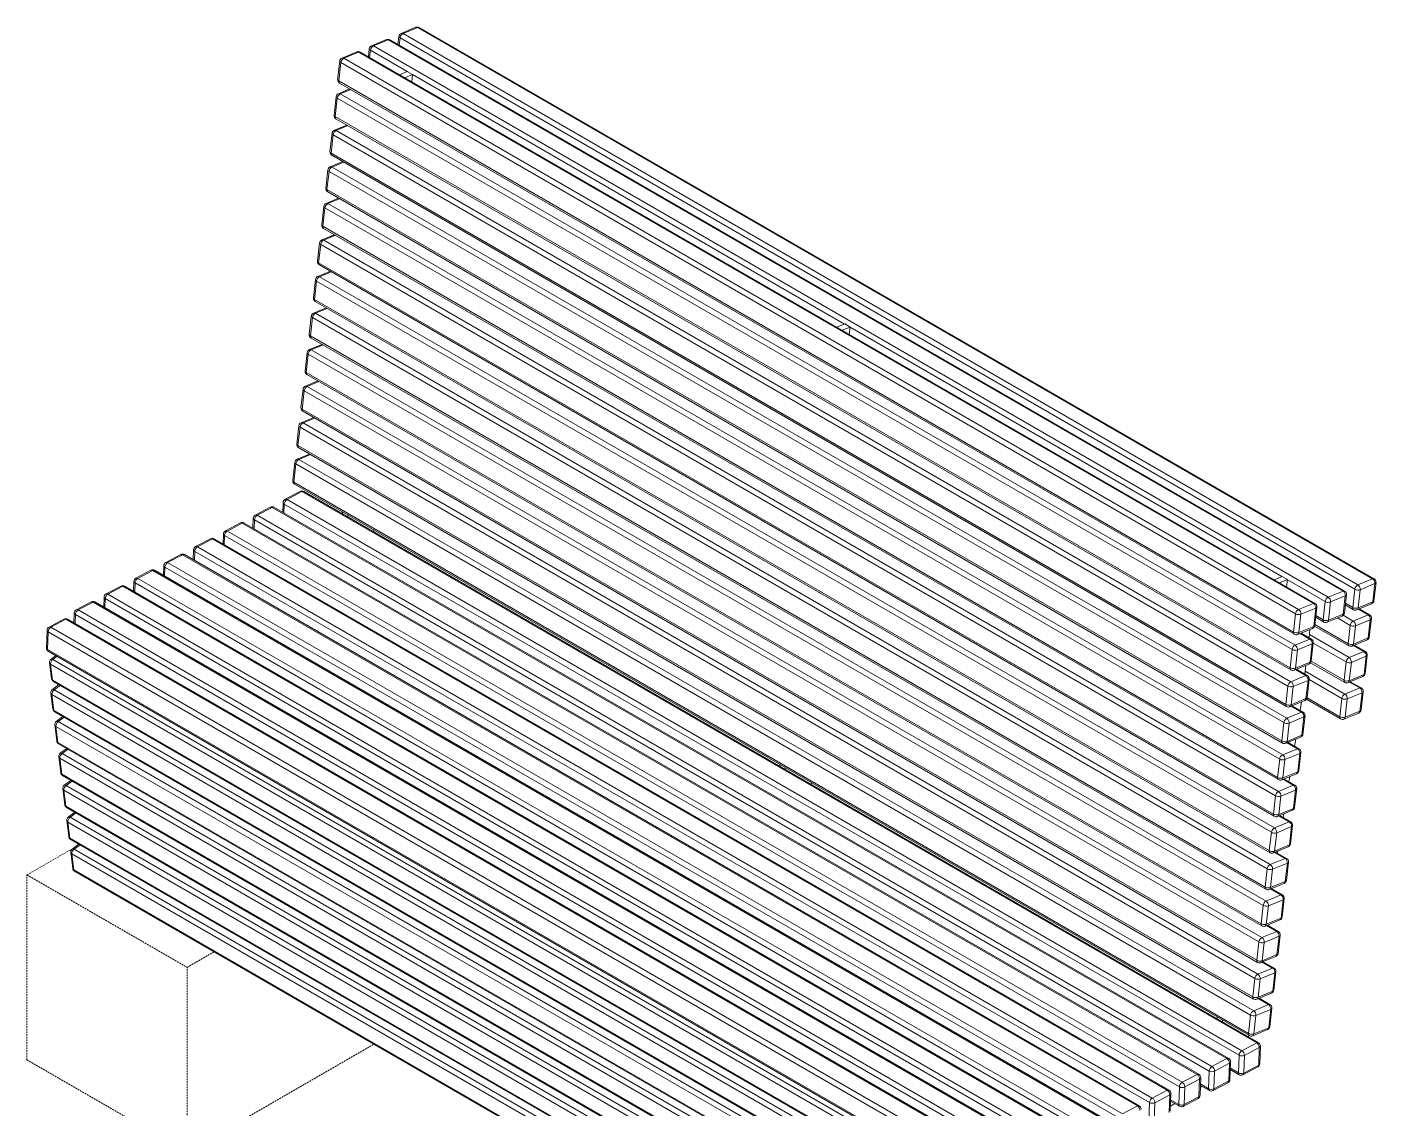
# Model space of a CAD drawing. Header units: millimetres. Extents: x 580 to 5174, y 1342 to 4642.
# Drawn here: x 4004 to 4968, y 2315 to 3087 of the extents above; entities that cross this region are included whole.
import ezdxf

# ---------------------------------------------------------------- set-up
doc = ezdxf.new("R2010")
doc.units = ezdxf.units.MM
doc.linetypes.add('HIDDEN', pattern=[1.905, 1.27, -0.635])
doc.layers.add('ZANO_R', color=7, linetype='Continuous', lineweight=0)
doc.layers.add('ZANO_R_przerywana', color=7, linetype='HIDDEN', lineweight=0)

msp = doc.modelspace()

# ---------------------------------------------------------------- linework, layer by layer
at = {"layer": 'ZANO_R'}
for p, q in [((4282.18, 3087.06), (4271.61, 3082.67)), ((4283.48, 3086.9), (4272.91, 3082.51)), ((4965.6, 2693.12), (4283.48, 3086.9)), ((4966.69, 2693.12), (4284.56, 3086.91)), ((4261.05, 3078.28), (4250.48, 3073.89)), ((4262.35, 3078.12), (4251.78, 3073.73)), ((4944.47, 2684.34), (4262.35, 3078.12)), ((4945.55, 2684.34), (4263.43, 3078.12)), ((4269.97, 3080.48), (4269.32, 3074.72)), ((4270.76, 3079.4), (4270.18, 3074.23)), ((4952.89, 2685.62), (4270.76, 3079.4)), ((4272.91, 3082.51), (4955.04, 2688.73)), ((4239.91, 3069.5), (4229.35, 3065.11)), ((4241.21, 3069.34), (4230.65, 3064.95)), ((4230.65, 3064.95), (4912.77, 2671.17)), ((4923.34, 2675.56), (4241.21, 3069.34)), ((4924.42, 2675.56), (4242.3, 3069.34)), ((4248.84, 3071.7), (4248.18, 3065.94)), ((4249.63, 3070.62), (4249.04, 3065.45)), ((4275.86, 3055.47), (4249.63, 3070.62)), ((4251.78, 3073.73), (4933.9, 2679.95)), ((4227.7, 3062.92), (4226.22, 3049.86)), ((4228.49, 3061.83), (4227.01, 3048.78)), ((4910.62, 2668.05), (4228.49, 3061.83)), ((4270.31, 3053.17), (4275.98, 3055.53)), ((4275.98, 3055.53), (4279.79, 3053.33)), ((4227.01, 3048.78), (4909.14, 2655)), ((4227.55, 3047.23), (4909.68, 2653.45)), ((4274.12, 3050.97), (4279.79, 3053.33)), ((4279.79, 3053.33), (4279.19, 3048.04)), ((4588.34, 2875.08), (4279.78, 3053.21)), ((4225.17, 3037.43), (4223.69, 3024.37)), ((4225.96, 3036.34), (4224.48, 3023.29)), ((4908.09, 2642.56), (4225.96, 3036.34)), ((4234.91, 3042.98), (4226.82, 3039.62)), ((4235.61, 3042.57), (4228.11, 3039.46)), ((4228.11, 3039.46), (4910.24, 2645.68)), ((4232.83, 3017.23), (4223.86, 3013.5)), ((4224.48, 3023.29), (4906.61, 2629.5)), ((4225.02, 3021.74), (4907.15, 2627.96)), ((4233.53, 3016.83), (4225.15, 3013.35)), ((4222.21, 3011.32), (4220.73, 2998.26)), ((4223, 3010.23), (4221.52, 2997.17)), ((4905.13, 2616.45), (4223, 3010.23)), ((4225.15, 3013.35), (4907.28, 2619.56)), ((4229.87, 2991.12), (4220.9, 2987.39)), ((4221.52, 2997.17), (4903.65, 2603.39)), ((4222.06, 2995.62), (4904.19, 2601.84)), ((4230.57, 2990.71), (4222.19, 2987.23)), ((4219.25, 2985.2), (4217.77, 2972.15)), ((4220.04, 2984.12), (4218.56, 2971.06)), ((4902.17, 2590.33), (4220.04, 2984.12)), ((4222.19, 2987.23), (4904.32, 2593.45)), ((4218.56, 2971.06), (4900.69, 2577.28)), ((4219.1, 2969.51), (4901.23, 2575.73)), ((4216.29, 2959.09), (4214.81, 2946.03)), ((4226.91, 2965), (4217.93, 2961.27)), ((4227.61, 2964.6), (4219.23, 2961.12)), ((4219.23, 2961.12), (4901.36, 2567.34)), ((4217.08, 2958), (4215.6, 2944.95)), ((4899.21, 2564.22), (4217.08, 2958)), ((4215.6, 2944.95), (4897.72, 2551.16)), ((4216.14, 2943.4), (4898.26, 2549.61)), ((4213.33, 2932.98), (4211.85, 2919.92)), ((4214.12, 2931.89), (4212.64, 2918.83)), ((4896.24, 2538.11), (4214.12, 2931.89)), ((4223.95, 2938.89), (4214.97, 2935.16)), ((4224.65, 2938.48), (4216.27, 2935)), ((4216.27, 2935), (4898.4, 2541.22)), ((4220.99, 2912.78), (4212.01, 2909.05)), ((4212.64, 2918.83), (4894.76, 2525.05)), ((4213.18, 2917.28), (4895.3, 2523.5)), ((4221.69, 2912.37), (4213.31, 2908.89)), ((4210.37, 2906.86), (4208.89, 2893.81)), ((4211.16, 2905.77), (4209.68, 2892.72)), ((4893.28, 2511.99), (4211.16, 2905.77)), ((4213.31, 2908.89), (4895.44, 2515.11)), ((4209.68, 2892.72), (4891.8, 2498.94)), ((4218.03, 2886.66), (4209.05, 2882.93)), ((4210.22, 2891.17), (4892.34, 2497.39)), ((4218.73, 2886.26), (4210.35, 2882.78)), ((4210.35, 2882.78), (4892.47, 2489)), ((4207.41, 2880.75), (4205.93, 2867.69)), ((4208.2, 2879.66), (4206.72, 2866.6)), ((4890.32, 2485.88), (4208.2, 2879.66)), ((4582.79, 2872.78), (4588.46, 2875.13)), ((4586.6, 2870.58), (4592.27, 2872.93)), ((4588.46, 2875.13), (4592.27, 2872.93)), ((4592.27, 2872.93), (4591.67, 2867.65)), ((4900.82, 2694.69), (4592.26, 2872.82)), ((4206.72, 2866.6), (4888.84, 2472.82)), ((4207.26, 2865.05), (4889.38, 2471.27)), ((4204.45, 2854.64), (4202.97, 2841.58)), ((4205.24, 2853.55), (4203.76, 2840.49)), ((4887.36, 2459.77), (4205.24, 2853.55)), ((4215.07, 2860.55), (4206.09, 2856.82)), ((4215.77, 2860.14), (4207.39, 2856.66)), ((4207.39, 2856.66), (4889.51, 2462.88)), ((4212.1, 2834.43), (4203.13, 2830.71)), ((4203.76, 2840.49), (4885.88, 2446.71)), ((4204.3, 2838.94), (4886.42, 2445.16)), ((4212.81, 2834.03), (4204.43, 2830.55)), ((4201.49, 2828.52), (4200.01, 2815.46)), ((4202.28, 2827.43), (4200.8, 2814.38)), ((4884.4, 2433.65), (4202.28, 2827.43)), ((4204.43, 2830.55), (4886.55, 2436.77)), ((4200.8, 2814.38), (4882.92, 2420.6)), ((4209.14, 2808.32), (4200.17, 2804.59)), ((4201.34, 2812.83), (4883.46, 2419.05)), ((4209.85, 2807.92), (4201.47, 2804.44)), ((4198.53, 2802.41), (4197.05, 2789.35)), ((4199.32, 2801.32), (4197.84, 2788.26)), ((4881.44, 2407.54), (4199.32, 2801.32)), ((4201.47, 2804.44), (4883.59, 2410.65)), ((4197.84, 2788.26), (4879.96, 2394.48)), ((4198.38, 2786.71), (4880.5, 2392.93)), ((4195.57, 2776.29), (4194.09, 2763.24)), ((4206.18, 2782.21), (4197.21, 2778.48)), ((4206.88, 2781.8), (4198.51, 2778.32)), ((4198.51, 2778.32), (4880.63, 2384.54)), ((4196.36, 2775.21), (4194.88, 2762.15)), ((4878.48, 2381.42), (4196.36, 2775.21)), ((4194.88, 2762.15), (4877, 2368.37)), ((4195.42, 2760.6), (4877.54, 2366.82)), ((4187.27, 2747.61), (4187.02, 2740.53)), ((4199.37, 2755.52), (4188.71, 2749.89)), ((4200.71, 2755.39), (4190.05, 2749.75)), ((4190.05, 2749.75), (4872.17, 2355.97)), ((4882.83, 2361.61), (4200.71, 2755.39)), ((4884.1, 2361.69), (4201.98, 2755.48)), ((4178.05, 2744.26), (4167.39, 2738.62)), ((4179.39, 2744.12), (4168.73, 2738.49)), ((4168.73, 2738.49), (4850.85, 2344.7)), ((4861.51, 2350.34), (4179.39, 2744.12)), ((4862.78, 2350.43), (4180.65, 2744.21)), ((4188.06, 2746.5), (4187.83, 2740.06)), ((4870.19, 2352.72), (4188.06, 2746.5)), ((4229.61, 2739.52), (4229.66, 2740.83)), ((4233.42, 2737.32), (4233.47, 2738.63)), ((4156.73, 2732.99), (4146.07, 2727.36)), ((4158.07, 2732.85), (4147.41, 2727.22)), ((4840.19, 2339.07), (4158.07, 2732.85)), ((4841.46, 2339.16), (4159.33, 2732.94)), ((4165.95, 2736.34), (4165.7, 2729.26)), ((4166.74, 2735.23), (4166.51, 2728.8)), ((4848.87, 2341.45), (4166.74, 2735.23)), ((4252.16, 2727.84), (4251.97, 2726.62)), ((4135.41, 2721.72), (4124.74, 2716.09)), ((4136.75, 2721.58), (4126.08, 2715.95)), ((4818.87, 2327.8), (4136.75, 2721.58)), ((4820.14, 2327.89), (4138.01, 2721.67)), ((4144.63, 2725.07), (4144.38, 2718)), ((4145.42, 2723.97), (4145.19, 2717.53)), ((4827.54, 2330.19), (4145.42, 2723.97)), ((4147.41, 2727.22), (4829.53, 2333.44)), ((4114.08, 2710.45), (4103.42, 2704.82)), ((4115.42, 2710.32), (4104.76, 2704.68)), ((4797.55, 2316.53), (4115.42, 2710.32)), ((4798.81, 2316.62), (4116.69, 2710.4)), ((4123.31, 2713.8), (4123.06, 2706.73)), ((4124.1, 2712.7), (4123.87, 2706.26)), ((4806.22, 2318.92), (4124.1, 2712.7)), ((4126.08, 2715.95), (4808.21, 2322.17)), ((4092.76, 2699.19), (4082.1, 2693.55)), ((4094.1, 2699.05), (4083.44, 2693.41)), ((4776.23, 2305.27), (4094.1, 2699.05)), ((4777.49, 2305.36), (4095.37, 2699.14)), ((4101.99, 2702.53), (4101.74, 2695.46)), ((4102.78, 2701.43), (4102.55, 2694.99)), ((4784.9, 2307.65), (4102.78, 2701.43)), ((4104.76, 2704.68), (4786.89, 2310.9)), ((4080.67, 2691.27), (4080.42, 2684.19)), ((4081.46, 2690.16), (4081.23, 2683.72)), ((4763.58, 2296.38), (4081.46, 2690.16)), ((4083.44, 2693.41), (4765.57, 2299.63)), ((4895.27, 2692.39), (4900.94, 2694.74)), ((4899.08, 2690.19), (4904.75, 2692.54)), ((4900.94, 2694.74), (4904.75, 2692.54)), ((4904.75, 2692.54), (4904.15, 2687.26)), ((4931.75, 2676.83), (4904.74, 2692.43)), ((4955.04, 2688.73), (4965.6, 2693.12)), ((4967.24, 2689.69), (4956.68, 2685.3)), ((4965.76, 2676.63), (4967.24, 2689.69)), ((4966.54, 2677.43), (4968.02, 2690.49)), ((4059.35, 2680), (4059.09, 2672.93)), ((4071.44, 2687.92), (4060.78, 2682.28)), ((4072.78, 2687.78), (4062.12, 2682.15)), ((4062.12, 2682.15), (4744.24, 2288.36)), ((4754.91, 2294), (4072.78, 2687.78)), ((4756.17, 2294.09), (4074.05, 2687.87)), ((4933.9, 2679.95), (4944.47, 2684.34)), ((4946.11, 2680.91), (4935.54, 2676.52)), ((4944.63, 2667.85), (4946.11, 2680.91)), ((4945.4, 2668.65), (4946.88, 2681.7)), ((4951.4, 2672.56), (4952.89, 2685.62)), ((4956.68, 2685.3), (4955.2, 2672.24)), ((4050.12, 2676.65), (4039.46, 2671.02)), ((4051.46, 2676.51), (4040.8, 2670.88)), ((4040.8, 2670.88), (4722.92, 2277.1)), ((4733.58, 2282.73), (4051.46, 2676.51)), ((4734.85, 2282.82), (4052.73, 2676.6)), ((4060.14, 2678.9), (4059.91, 2672.46)), ((4742.26, 2285.11), (4060.14, 2678.9)), ((4912.77, 2671.17), (4923.34, 2675.56)), ((4924.98, 2672.13), (4914.41, 2667.74)), ((4923.5, 2659.07), (4924.98, 2672.13)), ((4924.27, 2659.87), (4925.75, 2672.92)), ((4930.27, 2663.78), (4931.75, 2676.83)), ((4935.54, 2676.52), (4934.06, 2663.46)), ((4946.06, 2674.41), (4951.94, 2671.01)), ((4946.19, 2675.57), (4951.4, 2672.56)), ((4954.33, 2670.85), (4964.89, 2675.24)), ((4955.2, 2672.24), (4965.76, 2676.63)), ((4962.32, 2667.32), (4955.41, 2671.3)), ((4963.4, 2667.32), (4956.04, 2671.57)), ((4030.71, 2664.28), (4020.04, 2658.65)), ((4032.04, 2664.14), (4021.38, 2658.51)), ((4714.17, 2270.36), (4032.04, 2664.14)), ((4715.43, 2270.45), (4033.31, 2664.23)), ((4038.03, 2668.73), (4037.77, 2661.66)), ((4038.82, 2667.63), (4038.58, 2661.19)), ((4720.94, 2273.85), (4038.82, 2667.63)), ((4909.14, 2655), (4910.62, 2668.05)), ((4914.41, 2667.74), (4912.93, 2654.68)), ((4924.34, 2660.48), (4948.12, 2646.75)), ((4924.92, 2665.63), (4930.81, 2662.23)), ((4925.05, 2666.79), (4930.27, 2663.78)), ((4933.19, 2662.07), (4943.76, 2666.46)), ((4934.06, 2663.46), (4944.63, 2667.85)), ((4949.6, 2659.81), (4940.45, 2665.09)), ((4944.62, 2667.04), (4951.75, 2662.93)), ((4951.75, 2662.93), (4962.32, 2667.32)), ((4963.96, 2663.89), (4953.39, 2659.5)), ((4962.48, 2650.83), (4963.96, 2663.89)), ((4963.25, 2651.63), (4964.73, 2664.68)), ((4018.61, 2656.36), (4018.16, 2643.79)), ((4019.4, 2655.26), (4018.95, 2642.69)), ((4701.52, 2261.48), (4019.4, 2655.26)), ((4021.38, 2658.51), (4703.51, 2264.73)), ((4912.06, 2653.29), (4922.62, 2657.68)), ((4912.93, 2654.68), (4923.5, 2659.07)), ((4920.81, 2650.07), (4913.9, 2654.06)), ((4921.89, 2650.07), (4914.53, 2654.32)), ((4920.85, 2656.95), (4920.19, 2651.05)), ((4920.43, 2653.19), (4948.79, 2636.81)), ((4924.16, 2659.35), (4948.66, 2645.2)), ((4948.12, 2646.75), (4949.6, 2659.81)), ((4953.39, 2659.5), (4951.91, 2646.44)), ((4951.91, 2646.44), (4962.48, 2650.83)), ((4018.95, 2642.69), (4701.07, 2248.91)), ((4019.51, 2641.36), (4701.63, 2247.58)), ((4906.61, 2629.5), (4908.09, 2642.56)), ((4910.24, 2645.68), (4920.81, 2650.07)), ((4911.88, 2642.25), (4910.4, 2629.19)), ((4922.45, 2646.64), (4911.88, 2642.25)), ((4920.97, 2633.58), (4922.45, 2646.64)), ((4921.74, 2634.38), (4923.22, 2647.43)), ((4946.64, 2633.7), (4923.2, 2647.23)), ((4948.79, 2636.81), (4959.36, 2641.2)), ((4951.04, 2645.05), (4961.61, 2649.44)), ((4959.36, 2641.2), (4952, 2645.45)), ((4960.44, 2641.21), (4952.63, 2645.71)), ((4020.37, 2633.18), (4021.79, 2621.78)), ((4703.28, 2238.34), (4021.15, 2632.13)), ((4021.15, 2632.13), (4022.57, 2620.73)), ((4024.93, 2638.23), (4021.45, 2635.68)), ((4025.78, 2637.74), (4022.79, 2635.54)), ((4022.79, 2635.54), (4704.91, 2241.76)), ((4909.53, 2627.8), (4920.09, 2632.19)), ((4910.4, 2629.19), (4920.97, 2633.58)), ((4917.95, 2631.3), (4917.23, 2624.94)), ((4921.3, 2633.18), (4945.7, 2619.09)), ((4921.71, 2634.18), (4945.16, 2620.64)), ((4945.16, 2620.64), (4946.64, 2633.7)), ((4950.43, 2633.38), (4948.95, 2620.32)), ((4961, 2637.77), (4950.43, 2633.38)), ((4959.52, 2624.72), (4961, 2637.77)), ((4960.29, 2625.51), (4961.77, 2638.57)), ((4907.28, 2619.56), (4917.84, 2623.95)), ((4917.84, 2623.95), (4910.49, 2628.2)), ((4918.93, 2623.96), (4911.12, 2628.46)), ((4917.47, 2627.07), (4945.83, 2610.7)), ((4948.08, 2618.94), (4958.65, 2623.33)), ((4948.95, 2620.32), (4959.52, 2624.72)), ((4027.12, 2617.47), (4022.38, 2614)), ((4022.57, 2620.73), (4704.7, 2226.95)), ((4023.11, 2619.78), (4705.24, 2226)), ((4027.98, 2616.97), (4023.72, 2613.86)), ((4023.72, 2613.86), (4705.85, 2220.08)), ((4903.65, 2603.39), (4905.13, 2616.45)), ((4908.92, 2616.13), (4907.44, 2603.08)), ((4919.49, 2620.52), (4908.92, 2616.13)), ((4918.01, 2607.47), (4919.49, 2620.52)), ((4918.78, 2608.26), (4920.26, 2621.32)), ((4943.68, 2607.58), (4920.23, 2621.12)), ((4945.83, 2610.7), (4956.4, 2615.09)), ((4956.4, 2615.09), (4949.04, 2619.34)), ((4957.48, 2615.09), (4949.67, 2619.6)), ((4957.33, 2599.4), (4958.81, 2612.45)), ((4021.3, 2611.49), (4022.72, 2600.1)), ((4704.21, 2216.66), (4022.09, 2610.44)), ((4022.09, 2610.44), (4023.51, 2599.05)), ((4906.57, 2601.69), (4917.13, 2606.08)), ((4907.44, 2603.08), (4918.01, 2607.47)), ((4915.97, 2597.84), (4908.16, 2602.35)), ((4914.89, 2605.15), (4913.92, 2599.02)), ((4918.34, 2607.06), (4942.74, 2592.98)), ((4918.75, 2608.06), (4942.2, 2594.53)), ((4942.2, 2594.53), (4943.68, 2607.58)), ((4947.47, 2607.27), (4945.99, 2594.21)), ((4958.04, 2611.66), (4947.47, 2607.27)), ((4956.56, 2598.6), (4958.04, 2611.66)), ((4023.51, 2599.05), (4705.63, 2205.27)), ((4024.05, 2598.1), (4706.17, 2204.32)), ((4029.96, 2594.68), (4025.22, 2591.21)), ((4030.82, 2594.19), (4026.56, 2591.07)), ((4904.32, 2593.45), (4914.88, 2597.84)), ((4916.53, 2594.41), (4905.96, 2590.02)), ((4914.88, 2597.84), (4907.53, 2602.09)), ((4915.04, 2581.35), (4916.53, 2594.41)), ((4915.82, 2582.15), (4917.3, 2595.21)), ((4945.12, 2592.82), (4955.69, 2597.21)), ((4945.99, 2594.21), (4956.56, 2598.6)), ((4024.14, 2588.7), (4025.56, 2577.31)), ((4707.05, 2193.87), (4024.92, 2587.65)), ((4024.92, 2587.65), (4026.34, 2576.26)), ((4026.56, 2591.07), (4708.68, 2197.29)), ((4900.69, 2577.28), (4902.17, 2590.33)), ((4905.96, 2590.02), (4904.48, 2576.96)), ((4026.34, 2576.26), (4708.47, 2182.48)), ((4026.88, 2575.31), (4709.01, 2181.53)), ((4903.61, 2575.57), (4914.17, 2579.96)), ((4904.48, 2576.96), (4915.04, 2581.35)), ((4911.92, 2571.73), (4904.57, 2575.97)), ((4913.01, 2571.73), (4905.2, 2576.24)), ((4910.67, 2578.51), (4909.88, 2573.54)), ((4026.98, 2565.92), (4028.4, 2554.53)), ((4709.89, 2171.09), (4027.76, 2564.87)), ((4027.76, 2564.87), (4029.18, 2553.48)), ((4032.8, 2571.9), (4028.06, 2568.43)), ((4033.65, 2571.4), (4029.4, 2568.29)), ((4029.4, 2568.29), (4711.52, 2174.5)), ((4897.72, 2551.16), (4899.21, 2564.22)), ((4901.36, 2567.34), (4911.92, 2571.73)), ((4903, 2563.9), (4901.52, 2550.85)), ((4913.56, 2568.3), (4903, 2563.9)), ((4912.08, 2555.24), (4913.56, 2568.3)), ((4912.86, 2556.04), (4914.34, 2569.09)), ((4542.09, 2559.13), (4542.14, 2560.44)), ((4545.9, 2556.93), (4545.95, 2558.24)), ((4901.52, 2550.85), (4912.08, 2555.24)), ((4029.18, 2553.48), (4711.3, 2159.69)), ((4029.72, 2552.53), (4711.85, 2158.74)), ((4035.64, 2549.11), (4030.9, 2545.64)), ((4036.49, 2548.62), (4032.24, 2545.5)), ((4032.24, 2545.5), (4714.36, 2151.72)), ((4564.64, 2547.45), (4564.45, 2546.22)), ((4898.4, 2541.22), (4908.96, 2545.61)), ((4900.65, 2549.46), (4911.21, 2553.85)), ((4908.96, 2545.61), (4901.61, 2549.86)), ((4910.05, 2545.62), (4902.24, 2550.12)), ((4906.44, 2551.87), (4905.83, 2548.05)), ((4029.81, 2543.13), (4031.23, 2531.74)), ((4712.72, 2148.3), (4030.6, 2542.08)), ((4030.6, 2542.08), (4032.02, 2530.69)), ((4894.76, 2525.05), (4896.24, 2538.11)), ((4900.04, 2537.79), (4898.56, 2524.73)), ((4910.6, 2542.18), (4900.04, 2537.79)), ((4909.12, 2529.13), (4910.6, 2542.18)), ((4909.9, 2529.92), (4911.38, 2542.98)), ((4032.02, 2530.69), (4714.14, 2136.91)), ((4032.56, 2529.74), (4714.68, 2135.96)), ((4038.47, 2526.33), (4033.73, 2522.85)), ((4039.33, 2525.83), (4035.07, 2522.71)), ((4897.69, 2523.35), (4908.25, 2527.74)), ((4898.56, 2524.73), (4909.12, 2529.13)), ((4902.21, 2525.23), (4901.79, 2522.56)), ((4032.65, 2520.35), (4034.07, 2508.95)), ((4715.56, 2125.52), (4033.44, 2519.3)), ((4033.44, 2519.3), (4034.86, 2507.9)), ((4035.07, 2522.71), (4717.2, 2128.93)), ((4895.44, 2515.11), (4906, 2519.5)), ((4907.64, 2516.07), (4897.08, 2511.68)), ((4906, 2519.5), (4898.65, 2523.75)), ((4907.08, 2519.5), (4899.28, 2524.01)), ((4906.16, 2503.01), (4907.64, 2516.07)), ((4906.93, 2503.81), (4908.42, 2516.86)), ((4034.86, 2507.9), (4716.98, 2114.12)), ((4035.4, 2506.95), (4717.52, 2113.17)), ((4891.8, 2498.94), (4893.28, 2511.99)), ((4897.08, 2511.68), (4895.6, 2498.62)), ((4035.49, 2497.56), (4036.91, 2486.17)), ((4718.4, 2102.73), (4036.28, 2496.51)), ((4036.28, 2496.51), (4037.7, 2485.12)), ((4041.31, 2503.54), (4036.57, 2500.07)), ((4042.17, 2503.05), (4037.91, 2499.93)), ((4037.91, 2499.93), (4720.03, 2106.15)), ((4894.72, 2497.23), (4905.29, 2501.62)), ((4895.6, 2498.62), (4906.16, 2503.01)), ((4903.04, 2493.39), (4895.69, 2497.63)), ((4904.12, 2493.39), (4896.32, 2497.89)), ((4897.99, 2498.59), (4897.75, 2497.07)), ((4892.47, 2489), (4903.04, 2493.39)), ((4904.68, 2489.95), (4894.12, 2485.56)), ((4903.2, 2476.9), (4904.68, 2489.95)), ((4903.97, 2477.69), (4905.45, 2490.75)), ((4037.7, 2485.12), (4719.82, 2091.34)), ((4038.24, 2484.17), (4720.36, 2090.39)), ((4888.84, 2472.82), (4890.32, 2485.88)), ((4894.12, 2485.56), (4892.64, 2472.51)), ((4892.64, 2472.51), (4903.2, 2476.9)), ((4889.51, 2462.88), (4900.08, 2467.27)), ((4891.76, 2471.12), (4902.33, 2475.51)), ((4900.08, 2467.27), (4892.73, 2471.52)), ((4901.16, 2467.27), (4893.36, 2471.78)), ((4893.76, 2471.95), (4893.7, 2471.58)), ((4885.88, 2446.71), (4887.36, 2459.77)), ((4891.16, 2459.45), (4889.67, 2446.39)), ((4901.72, 2463.84), (4891.16, 2459.45)), ((4900.24, 2450.78), (4901.72, 2463.84)), ((4901.01, 2451.58), (4902.49, 2464.64)), ((4888.8, 2445), (4899.37, 2449.4)), ((4889.67, 2446.39), (4900.24, 2450.78)), ((4886.55, 2436.77), (4897.12, 2441.16)), ((4897.12, 2441.16), (4889.77, 2445.4)), ((4898.2, 2441.16), (4890.4, 2445.67)), ((4898.05, 2425.47), (4899.53, 2438.52)), ((4882.92, 2420.6), (4884.4, 2433.65)), ((4888.19, 2433.34), (4886.71, 2420.28)), ((4898.76, 2437.73), (4888.19, 2433.34)), ((4897.28, 2424.67), (4898.76, 2437.73)), ((4885.84, 2418.89), (4896.41, 2423.28)), ((4886.71, 2420.28), (4897.28, 2424.67)), ((4894.16, 2415.05), (4886.8, 2419.29)), ((4895.24, 2415.05), (4887.44, 2419.55)), ((4883.59, 2410.65), (4894.16, 2415.05)), ((4895.8, 2411.61), (4885.23, 2407.22)), ((4894.32, 2398.56), (4895.8, 2411.61)), ((4895.09, 2399.35), (4896.57, 2412.41)), ((4879.96, 2394.48), (4881.44, 2407.54)), ((4885.23, 2407.22), (4883.75, 2394.17)), ((4882.88, 2392.78), (4893.45, 2397.17)), ((4883.75, 2394.17), (4894.32, 2398.56)), ((4891.2, 2388.93), (4883.84, 2393.18)), ((4892.28, 2388.93), (4884.48, 2393.44)), ((4877, 2368.37), (4878.48, 2381.42)), ((4880.63, 2384.54), (4891.2, 2388.93)), ((4882.27, 2381.11), (4880.79, 2368.05)), ((4892.84, 2385.5), (4882.27, 2381.11)), ((4891.36, 2372.44), (4892.84, 2385.5)), ((4892.13, 2373.24), (4893.61, 2386.3)), ((4854.57, 2378.74), (4854.62, 2380.05)), ((4858.38, 2376.54), (4858.43, 2377.85)), ((4879.92, 2366.66), (4890.49, 2371.05)), ((4880.79, 2368.05), (4891.36, 2372.44)), ((4872.17, 2355.97), (4882.83, 2361.61)), ((4877.12, 2367.06), (4876.93, 2365.83)), ((4869.74, 2340.15), (4870.19, 2352.72)), ((4874, 2352.63), (4873.55, 2340.06)), ((4884.66, 2358.26), (4874, 2352.63)), ((4884.21, 2345.69), (4884.66, 2358.26)), ((4884.99, 2346.69), (4885.44, 2359.26)), ((4850.85, 2344.7), (4861.51, 2350.34)), ((4863.34, 2346.99), (4852.68, 2341.36)), ((4862.89, 2334.42), (4863.34, 2346.99)), ((4863.67, 2335.43), (4864.12, 2348)), ((4863.93, 2342.5), (4870.29, 2338.82)), ((4863.96, 2343.48), (4869.74, 2340.15)), ((4872.9, 2338.77), (4883.56, 2344.41)), ((4873.55, 2340.06), (4884.21, 2345.69)), ((4829.53, 2333.44), (4840.19, 2339.07)), ((4842.01, 2335.73), (4831.35, 2330.09)), ((4841.56, 2323.15), (4842.01, 2335.73)), ((4842.35, 2324.16), (4842.8, 2336.73)), ((4848.42, 2328.88), (4848.87, 2341.45)), ((4851.58, 2327.51), (4862.24, 2333.14)), ((4852.68, 2341.36), (4852.22, 2328.79)), ((4852.22, 2328.79), (4862.89, 2334.42)), ((4808.21, 2322.17), (4818.87, 2327.8)), ((4820.69, 2324.46), (4810.03, 2318.82)), ((4820.24, 2311.89), (4820.69, 2324.46)), ((4821.03, 2312.89), (4821.48, 2325.46)), ((4827.09, 2317.61), (4827.54, 2330.19)), ((4831.35, 2330.09), (4830.9, 2317.52)), ((4830.9, 2317.52), (4841.56, 2323.15)), ((4843.77, 2330.56), (4842.55, 2329.8)), ((4842.6, 2331.23), (4848.97, 2327.56)), ((4842.64, 2332.22), (4848.42, 2328.88)), ((4786.89, 2310.9), (4797.55, 2316.53)), ((4805.77, 2306.35), (4806.22, 2318.92)), ((4810.03, 2318.82), (4809.58, 2306.25)), ((4824.24, 2318.26), (4821.15, 2316.31)), ((4821.28, 2319.96), (4827.65, 2316.29)), ((4821.32, 2320.95), (4827.09, 2317.61)), ((4830.26, 2316.24), (4840.92, 2321.87))]:
    msp.add_line(p, q, dxfattribs=at)
for centre, radius, start, end in [((4283.22, 3084.57), 2.69, 60.00269, 112.56371), ((4282.67, 3085.68), 1.47, 56.60826, 109.62195), ((4284.02, 3085.83), 1.2, 63.31364, 116.90653), ((4262.08, 3075.79), 2.69, 60.00269, 112.56371), ((4261.54, 3076.9), 1.47, 56.60826, 109.62195), ((4262.89, 3077.05), 1.2, 63.31364, 116.90653), ((4272.65, 3080.18), 2.69, 112.56371, 173.53172), ((4271.2, 3080.55), 1.23, 182.94642, 249.07471), ((4274.77, 3078.93), 4.04, 117.399, 173.35228), ((4272.11, 3081.29), 1.47, 56.60826, 109.62195), ((4230.38, 3062.62), 2.69, 112.56371, 173.53172), ((4232.5, 3061.37), 4.04, 117.399, 173.35228), ((4229.84, 3063.73), 1.47, 56.60826, 109.62195), ((4240.95, 3067.01), 2.69, 60.00269, 112.56371), ((4240.41, 3068.12), 1.47, 56.60826, 109.62195), ((4241.76, 3068.27), 1.2, 63.31364, 116.90653), ((4251.51, 3071.4), 2.69, 112.56371, 173.53172), ((4250.07, 3071.77), 1.23, 182.94642, 249.07471), ((4253.64, 3070.15), 4.04, 117.399, 173.35228), ((4250.97, 3072.51), 1.47, 56.60826, 109.62195), ((4228.93, 3062.98), 1.23, 182.94642, 249.07471), ((4228.9, 3049.56), 2.69, 173.53172, 240.00269), ((4227.45, 3049.93), 1.23, 182.94642, 249.07471), ((4228.49, 3048.42), 1.52, 166.44671, 231.96163), ((4227.85, 3037.13), 2.69, 112.56371, 173.53172), ((4226.4, 3037.49), 1.23, 182.94642, 249.07471), ((4229.97, 3035.88), 4.04, 117.399, 173.35228), ((4227.31, 3038.24), 1.47, 56.60826, 109.62195), ((4226.37, 3024.07), 2.69, 173.53172, 240.00269), ((4224.92, 3024.44), 1.23, 182.94642, 249.07471), ((4225.96, 3022.93), 1.52, 166.44671, 231.96163), ((4224.89, 3011.01), 2.69, 112.56371, 173.53172), ((4223.44, 3011.38), 1.23, 182.94642, 249.07471), ((4227.01, 3009.76), 4.04, 117.399, 173.35228), ((4224.35, 3012.12), 1.47, 56.60826, 109.62195), ((4223.41, 2997.96), 2.69, 173.53172, 240.00269), ((4221.96, 2998.32), 1.23, 182.94642, 249.07471), ((4223, 2996.82), 1.52, 166.44671, 231.96163), ((4221.93, 2984.9), 2.69, 112.56371, 173.53172), ((4220.48, 2985.27), 1.23, 182.94642, 249.07471), ((4224.05, 2983.65), 4.04, 117.399, 173.35228), ((4221.39, 2986.01), 1.47, 56.60826, 109.62195), ((4220.45, 2971.84), 2.69, 173.53172, 240.00269), ((4219, 2972.21), 1.23, 182.94642, 249.07471), ((4220.04, 2970.7), 1.52, 166.44671, 231.96163), ((4218.97, 2958.79), 2.69, 112.56371, 173.53172), ((4217.52, 2959.15), 1.23, 182.94642, 249.07471), ((4221.09, 2957.54), 4.04, 117.399, 173.35228), ((4218.43, 2959.89), 1.47, 56.60826, 109.62195), ((4217.49, 2945.73), 2.69, 173.53172, 240.00269), ((4216.04, 2946.1), 1.23, 182.94642, 249.07471), ((4217.08, 2944.59), 1.52, 166.44671, 231.96163), ((4216.01, 2932.67), 2.69, 112.56371, 173.53172), ((4214.56, 2933.04), 1.23, 182.94642, 249.07471), ((4218.13, 2931.42), 4.04, 117.399, 173.35228), ((4215.47, 2933.78), 1.47, 56.60826, 109.62195), ((4214.53, 2919.62), 2.69, 173.53172, 240.00269), ((4213.08, 2919.98), 1.23, 182.94642, 249.07471), ((4214.11, 2918.48), 1.52, 166.44671, 231.96163), ((4213.05, 2906.56), 2.69, 112.56371, 173.53172), ((4211.6, 2906.93), 1.23, 182.94642, 249.07471), ((4215.17, 2905.31), 4.04, 117.399, 173.35228), ((4212.51, 2907.67), 1.47, 56.60826, 109.62195), ((4211.57, 2893.5), 2.69, 173.53172, 240.00269), ((4210.12, 2893.87), 1.23, 182.94642, 249.07471), ((4211.15, 2892.36), 1.52, 166.44671, 231.96163), ((4210.09, 2880.45), 2.69, 112.56371, 173.53172), ((4212.21, 2879.19), 4.04, 117.399, 173.35228), ((4209.54, 2881.55), 1.47, 56.60826, 109.62195), ((4208.64, 2880.81), 1.23, 182.94642, 249.07471), ((4208.61, 2867.39), 2.69, 173.53172, 240.00269), ((4207.16, 2867.76), 1.23, 182.94642, 249.07471), ((4208.19, 2866.25), 1.52, 166.44671, 231.96163), ((4207.13, 2854.33), 2.69, 112.56371, 173.53172), ((4205.68, 2854.7), 1.23, 182.94642, 249.07471), ((4209.25, 2853.08), 4.04, 117.399, 173.35228), ((4206.58, 2855.44), 1.47, 56.60826, 109.62195), ((4205.65, 2841.27), 2.69, 173.53172, 240.00269), ((4204.2, 2841.64), 1.23, 182.94642, 249.07471), ((4205.23, 2840.14), 1.52, 166.44671, 231.96163), ((4204.17, 2828.22), 2.69, 112.56371, 173.53172), ((4202.72, 2828.58), 1.23, 182.94642, 249.07471), ((4206.29, 2826.97), 4.04, 117.399, 173.35228), ((4203.62, 2829.33), 1.47, 56.60826, 109.62195), ((4202.69, 2815.16), 2.69, 173.53172, 240.00269), ((4201.24, 2815.53), 1.23, 182.94642, 249.07471), ((4202.27, 2814.02), 1.52, 166.44671, 231.96163), ((4201.2, 2802.1), 2.69, 112.56371, 173.53172), ((4200.66, 2803.21), 1.47, 56.60826, 109.62195), ((4199.76, 2802.47), 1.23, 182.94642, 249.07471), ((4203.33, 2800.85), 4.04, 117.399, 173.35228), ((4199.72, 2789.05), 2.69, 173.53172, 240.00269), ((4198.28, 2789.41), 1.23, 182.94642, 249.07471), ((4199.31, 2787.91), 1.52, 166.44671, 231.96163), ((4198.24, 2775.99), 2.69, 112.56371, 173.53172), ((4196.8, 2776.36), 1.23, 182.94642, 249.07471), ((4200.37, 2774.74), 4.04, 117.399, 173.35228), ((4197.7, 2777.1), 1.47, 56.60826, 109.62195), ((4196.76, 2762.93), 2.69, 173.53172, 240.00269), ((4195.32, 2763.3), 1.23, 182.94642, 249.07471), ((4196.35, 2761.79), 1.52, 166.44671, 231.96163), ((4189.97, 2747.51), 2.69, 117.85562, 177.9472), ((4188.56, 2747.69), 1.29, 183.95949, 247.22906), ((4192.16, 2746.23), 4.1, 120.95554, 176.24862), ((4189.25, 2748.6), 1.4, 55.42654, 112.84026), ((4200.63, 2753.14), 2.69, 60.00269, 117.85562), ((4199.91, 2754.23), 1.4, 55.42654, 112.84026), ((4201.42, 2754.28), 1.32, 65.23828, 122.79238), ((4168.65, 2736.24), 2.69, 117.85562, 177.9472), ((4170.84, 2734.97), 4.1, 120.95554, 176.24862), ((4167.93, 2737.33), 1.4, 55.42654, 112.84026), ((4179.31, 2741.87), 2.69, 60.00269, 117.85562), ((4178.59, 2742.97), 1.4, 55.42654, 112.84026), ((4180.1, 2743.01), 1.32, 65.23828, 122.79238), ((4146.61, 2726.06), 1.4, 55.42654, 112.84026), ((4157.99, 2730.61), 2.69, 60.00269, 117.85562), ((4157.27, 2731.7), 1.4, 55.42654, 112.84026), ((4158.78, 2731.74), 1.32, 65.23828, 122.79238), ((4167.24, 2736.43), 1.29, 183.95949, 247.22906), ((4136.66, 2719.34), 2.69, 60.00269, 117.85562), ((4135.95, 2720.43), 1.4, 55.42654, 112.84026), ((4137.46, 2720.48), 1.32, 65.23828, 122.79238), ((4147.33, 2724.97), 2.69, 117.85562, 177.9472), ((4145.92, 2725.16), 1.29, 183.95949, 247.22906), ((4149.52, 2723.7), 4.1, 120.95554, 176.24862), ((4115.34, 2708.07), 2.69, 60.00269, 117.85562), ((4114.63, 2709.16), 1.4, 55.42654, 112.84026), ((4116.14, 2709.21), 1.32, 65.23828, 122.79238), ((4126, 2713.71), 2.69, 117.85562, 177.9472), ((4124.6, 2713.89), 1.29, 183.95949, 247.22906), ((4128.2, 2712.43), 4.1, 120.95554, 176.24862), ((4125.29, 2714.8), 1.4, 55.42654, 112.84026), ((4094.02, 2696.8), 2.69, 60.00269, 117.85562), ((4093.31, 2697.89), 1.4, 55.42654, 112.84026), ((4094.82, 2697.94), 1.32, 65.23828, 122.79238), ((4104.68, 2702.44), 2.69, 117.85562, 177.9472), ((4103.28, 2702.62), 1.29, 183.95949, 247.22906), ((4106.87, 2701.16), 4.1, 120.95554, 176.24862), ((4103.97, 2703.53), 1.4, 55.42654, 112.84026), ((4083.36, 2691.17), 2.69, 117.85562, 177.9472), ((4081.96, 2691.36), 1.29, 183.95949, 247.22906), ((4085.55, 2689.89), 4.1, 120.95554, 176.24862), ((4082.65, 2692.26), 1.4, 55.42654, 112.84026), ((4966.15, 2692.08), 1.18, 62.69708, 117.52309), ((4963.57, 2690.04), 3.69, 354.55348, 56.56279), ((4965.34, 2690.79), 2.69, 353.53172, 60.00269), ((4966.97, 2690.73), 1.07, 284.75054, 347.0257), ((4062.04, 2679.9), 2.69, 117.85562, 177.9472), ((4060.64, 2680.09), 1.29, 183.95949, 247.22906), ((4064.23, 2678.63), 4.1, 120.95554, 176.24862), ((4061.33, 2680.99), 1.4, 55.42654, 112.84026), ((4072.7, 2685.54), 2.69, 60.00269, 117.85562), ((4071.99, 2686.63), 1.4, 55.42654, 112.84026), ((4073.5, 2686.67), 1.32, 65.23828, 122.79238), ((4935.76, 2676.37), 4.04, 117.399, 173.35228), ((4931.87, 2676.87), 3.69, 354.55348, 56.56279), ((4945.01, 2683.3), 1.18, 62.69708, 117.52309), ((4942.44, 2681.26), 3.69, 354.55348, 56.56279), ((4944.21, 2682.01), 2.69, 353.53172, 60.00269), ((4945.84, 2681.95), 1.07, 284.75054, 347.0257), ((4956.89, 2685.15), 4.04, 117.399, 173.35228), ((4955.14, 2689.76), 4.71, 241.4354, 289.04143), ((4953, 2685.65), 3.69, 354.55348, 56.56279), ((4040.72, 2668.63), 2.69, 117.85562, 177.9472), ((4042.91, 2667.36), 4.1, 120.95554, 176.24862), ((4040, 2669.72), 1.4, 55.42654, 112.84026), ((4051.38, 2674.27), 2.69, 60.00269, 117.85562), ((4050.67, 2675.36), 1.4, 55.42654, 112.84026), ((4052.17, 2675.4), 1.32, 65.23828, 122.79238), ((4914.63, 2667.59), 4.04, 117.399, 173.35228), ((4910.73, 2668.09), 3.69, 354.55348, 56.56279), ((4923.88, 2674.52), 1.18, 62.69708, 117.52309), ((4921.3, 2672.48), 3.69, 354.55348, 56.56279), ((4923.07, 2673.23), 2.69, 353.53172, 60.00269), ((4924.7, 2673.16), 1.07, 284.75054, 347.0257), ((4934.01, 2680.97), 4.71, 241.4354, 289.04143), ((4952.88, 2672.2), 1.52, 166.44671, 231.96163), ((4953.66, 2676.7), 4.71, 241.4354, 289.04143), ((4953.29, 2673.34), 2.69, 240.00269, 292.56371), ((4953.6, 2672.28), 1.6, 297.07928, 358.69185), ((4963.86, 2677.73), 2.69, 292.56371, 353.53172), ((4964.16, 2676.67), 1.6, 297.07928, 358.69185), ((4965.49, 2677.67), 1.07, 284.75054, 347.0257), ((4031.96, 2661.9), 2.69, 60.00269, 117.85562), ((4031.25, 2662.99), 1.4, 55.42654, 112.84026), ((4032.76, 2663.04), 1.32, 65.23828, 122.79238), ((4039.32, 2668.82), 1.29, 183.95949, 247.22906), ((4912.87, 2672.19), 4.71, 241.4354, 289.04143), ((4931.75, 2663.42), 1.52, 166.44671, 231.96163), ((4932.53, 2667.92), 4.71, 241.4354, 289.04143), ((4932.16, 2664.56), 2.69, 240.00269, 292.56371), ((4932.46, 2663.5), 1.6, 297.07928, 358.69185), ((4942.72, 2668.95), 2.69, 292.56371, 353.53172), ((4943.03, 2667.89), 1.6, 297.07928, 358.69185), ((4944.36, 2668.89), 1.07, 284.75054, 347.0257), ((4953.61, 2659.34), 4.04, 117.399, 173.35228), ((4949.72, 2659.85), 3.69, 354.55348, 56.56279), ((4962.86, 2666.27), 1.18, 62.69708, 117.52309), ((4960.28, 2664.24), 3.69, 354.55348, 56.56279), ((4962.05, 2664.99), 2.69, 353.53172, 60.00269), ((4963.69, 2664.92), 1.07, 284.75054, 347.0257), ((4021.3, 2656.27), 2.69, 117.85562, 177.9472), ((4019.9, 2656.45), 1.29, 183.95949, 247.22906), ((4023.49, 2654.99), 4.1, 120.95554, 176.24862), ((4020.59, 2657.36), 1.4, 55.42654, 112.84026), ((4910.61, 2654.64), 1.52, 166.44671, 231.96163), ((4911.39, 2659.14), 4.71, 241.4354, 289.04143), ((4911.02, 2655.78), 2.69, 240.00269, 292.56371), ((4911.33, 2654.72), 1.6, 297.07928, 358.69185), ((4921.59, 2660.17), 2.69, 292.56371, 353.53172), ((4921.9, 2659.11), 1.6, 297.07928, 358.69185), ((4923.22, 2660.11), 1.07, 284.75054, 347.0257), ((4951.85, 2663.95), 4.71, 241.4354, 289.04143), ((4960.57, 2651.93), 2.69, 292.56371, 353.53172), ((4960.88, 2650.87), 1.6, 297.07928, 358.69185), ((4962.21, 2651.87), 1.07, 284.75054, 347.0257), ((4020.85, 2643.7), 2.69, 177.9472, 240.00269), ((4019.45, 2643.88), 1.29, 183.95949, 247.22906), ((4020.31, 2642.48), 1.38, 171.24773, 234.23544), ((4912.1, 2642.09), 4.04, 117.399, 173.35228), ((4910.34, 2646.7), 4.71, 241.4354, 289.04143), ((4908.2, 2642.6), 3.69, 354.55348, 56.56279), ((4921.35, 2649.03), 1.18, 62.69708, 117.52309), ((4918.77, 2646.99), 3.69, 354.55348, 56.56279), ((4920.54, 2647.74), 2.69, 353.53172, 60.00269), ((4922.17, 2647.67), 1.07, 284.75054, 347.0257), ((4949.59, 2646.4), 1.52, 166.44671, 231.96163), ((4950.37, 2650.89), 4.71, 241.4354, 289.04143), ((4950.01, 2647.54), 2.69, 240.00269, 292.56371), ((4950.31, 2646.47), 1.6, 297.07928, 358.69185), ((4959.9, 2640.16), 1.18, 62.69708, 117.52309), ((4957.32, 2638.12), 3.69, 354.55348, 56.56279), ((4959.09, 2638.87), 2.69, 353.53172, 60.00269), ((4023.04, 2633.51), 2.69, 126.21257, 187.09937), ((4021.81, 2633.43), 1.46, 190.1471, 243.46586), ((4025.19, 2632.29), 4.04, 126.48379, 182.37578), ((4022.01, 2634.58), 1.24, 51.04538, 117.04242), ((4919.06, 2634.68), 2.69, 292.56371, 353.53172), ((4919.37, 2633.62), 1.6, 297.07928, 358.69185), ((4920.69, 2634.62), 1.07, 284.75054, 347.0257), ((4950.65, 2633.23), 4.04, 117.399, 173.35228), ((4948.89, 2637.84), 4.71, 241.4354, 289.04143), ((4946.76, 2633.73), 3.69, 354.55348, 56.56279), ((4960.73, 2638.81), 1.07, 284.75054, 347.0257), ((4024.46, 2622.12), 2.69, 187.09937, 240.00269), ((4023.23, 2622.04), 1.46, 190.1471, 243.46586), ((4908.08, 2629.15), 1.52, 166.44671, 231.96163), ((4908.86, 2633.65), 4.71, 241.4354, 289.04143), ((4908.49, 2630.29), 2.69, 240.00269, 292.56371), ((4908.8, 2629.23), 1.6, 297.07928, 358.69185), ((4918.39, 2622.91), 1.18, 62.69708, 117.52309), ((4915.81, 2620.87), 3.69, 354.55348, 56.56279), ((4917.58, 2621.62), 2.69, 353.53172, 60.00269), ((4957.61, 2625.82), 2.69, 292.56371, 353.53172), ((4957.92, 2624.75), 1.6, 297.07928, 358.69185), ((4959.25, 2625.75), 1.07, 284.75054, 347.0257), ((4023.98, 2611.82), 2.69, 126.21257, 187.09937), ((4026.13, 2610.61), 4.04, 126.48379, 182.37578), ((4022.95, 2612.9), 1.24, 51.04538, 117.04242), ((4023.75, 2620.78), 1.18, 182.0881, 237.21018), ((4909.13, 2615.98), 4.04, 117.399, 173.35228), ((4907.38, 2620.59), 4.71, 241.4354, 289.04143), ((4905.24, 2616.48), 3.69, 354.55348, 56.56279), ((4919.21, 2621.56), 1.07, 284.75054, 347.0257), ((4946.63, 2620.29), 1.52, 166.44671, 231.96163), ((4947.41, 2624.78), 4.71, 241.4354, 289.04143), ((4947.05, 2621.42), 2.69, 240.00269, 292.56371), ((4947.35, 2620.36), 1.6, 297.07928, 358.69185), ((4956.94, 2614.05), 1.18, 62.69708, 117.52309), ((4954.36, 2612.01), 3.69, 354.55348, 56.56279), ((4956.13, 2612.76), 2.69, 353.53172, 60.00269), ((4957.76, 2612.7), 1.07, 284.75054, 347.0257), ((4022.74, 2611.75), 1.46, 190.1471, 243.46586), ((4905.12, 2603.04), 1.52, 166.44671, 231.96163), ((4905.9, 2607.53), 4.71, 241.4354, 289.04143), ((4905.84, 2603.11), 1.6, 297.07928, 358.69185), ((4916.1, 2608.57), 2.69, 292.56371, 353.53172), ((4916.41, 2607.5), 1.6, 297.07928, 358.69185), ((4917.73, 2608.5), 1.07, 284.75054, 347.0257), ((4947.69, 2607.12), 4.04, 117.399, 173.35228), ((4945.93, 2611.72), 4.71, 241.4354, 289.04143), ((4943.8, 2607.62), 3.69, 354.55348, 56.56279), ((4025.39, 2600.43), 2.69, 187.09937, 240.00269), ((4024.16, 2600.35), 1.46, 190.1471, 243.46586), ((4024.69, 2599.09), 1.18, 182.0881, 237.21018), ((4906.17, 2589.87), 4.04, 117.399, 173.35228), ((4905.53, 2604.18), 2.69, 240.00269, 292.56371), ((4902.28, 2590.37), 3.69, 354.55348, 56.56279), ((4915.43, 2596.8), 1.18, 62.69708, 117.52309), ((4912.85, 2594.76), 3.69, 354.55348, 56.56279), ((4914.62, 2595.51), 2.69, 353.53172, 60.00269), ((4916.25, 2595.45), 1.07, 284.75054, 347.0257), ((4943.67, 2594.17), 1.52, 166.44671, 231.96163), ((4944.45, 2598.67), 4.71, 241.4354, 289.04143), ((4944.09, 2595.31), 2.69, 240.00269, 292.56371), ((4944.39, 2594.25), 1.6, 297.07928, 358.69185), ((4954.65, 2599.7), 2.69, 292.56371, 353.53172), ((4954.96, 2598.64), 1.6, 297.07928, 358.69185), ((4956.28, 2599.64), 1.07, 284.75054, 347.0257), ((4026.81, 2589.04), 2.69, 126.21257, 187.09937), ((4025.58, 2588.96), 1.46, 190.1471, 243.46586), ((4028.96, 2587.82), 4.04, 126.48379, 182.37578), ((4025.78, 2590.11), 1.24, 51.04538, 117.04242), ((4904.42, 2594.48), 4.71, 241.4354, 289.04143), ((4028.23, 2577.64), 2.69, 187.09937, 240.00269), ((4027, 2577.57), 1.46, 190.1471, 243.46586), ((4027.53, 2576.31), 1.18, 182.0881, 237.21018), ((4902.16, 2576.92), 1.52, 166.44671, 231.96163), ((4902.94, 2581.42), 4.71, 241.4354, 289.04143), ((4902.57, 2578.06), 2.69, 240.00269, 292.56371), ((4902.88, 2577), 1.6, 297.07928, 358.69185), ((4913.14, 2582.45), 2.69, 292.56371, 353.53172), ((4913.44, 2581.39), 1.6, 297.07928, 358.69185), ((4914.77, 2582.39), 1.07, 284.75054, 347.0257), ((4029.65, 2566.25), 2.69, 126.21257, 187.09937), ((4028.42, 2566.18), 1.46, 190.1471, 243.46586), ((4031.8, 2565.04), 4.04, 126.48379, 182.37578), ((4028.62, 2567.33), 1.24, 51.04538, 117.04242), ((4903.21, 2563.75), 4.04, 117.399, 173.35228), ((4901.46, 2568.36), 4.71, 241.4354, 289.04143), ((4899.32, 2564.26), 3.69, 354.55348, 56.56279), ((4912.47, 2570.68), 1.18, 62.69708, 117.52309), ((4909.89, 2568.65), 3.69, 354.55348, 56.56279), ((4911.66, 2569.4), 2.69, 353.53172, 60.00269), ((4913.29, 2569.33), 1.07, 284.75054, 347.0257), ((4031.07, 2554.86), 2.69, 187.09937, 240.00269), ((4029.83, 2554.78), 1.46, 190.1471, 243.46586), ((4910.18, 2556.34), 2.69, 292.56371, 353.53172), ((4910.48, 2555.28), 1.6, 297.07928, 358.69185), ((4911.81, 2556.28), 1.07, 284.75054, 347.0257), ((4030.36, 2553.52), 1.18, 182.0881, 237.21018), ((4032.49, 2543.47), 2.69, 126.21257, 187.09937), ((4034.64, 2542.25), 4.04, 126.48379, 182.37578), ((4031.46, 2544.54), 1.24, 51.04538, 117.04242), ((4899.2, 2550.81), 1.52, 166.44671, 231.96163), ((4899.98, 2555.3), 4.71, 241.4354, 289.04143), ((4899.61, 2551.95), 2.69, 240.00269, 292.56371), ((4899.92, 2550.88), 1.6, 297.07928, 358.69185), ((4909.51, 2544.57), 1.18, 62.69708, 117.52309), ((4906.93, 2542.53), 3.69, 354.55348, 56.56279), ((4908.7, 2543.28), 2.69, 353.53172, 60.00269), ((4031.25, 2543.39), 1.46, 190.1471, 243.46586), ((4900.25, 2537.64), 4.04, 117.399, 173.35228), ((4898.5, 2542.25), 4.71, 241.4354, 289.04143), ((4896.36, 2538.14), 3.69, 354.55348, 56.56279), ((4910.33, 2543.22), 1.07, 284.75054, 347.0257), ((4033.91, 2532.07), 2.69, 187.09937, 240.00269), ((4032.67, 2532), 1.46, 190.1471, 243.46586), ((4033.2, 2530.73), 1.18, 182.0881, 237.21018), ((4907.22, 2530.22), 2.69, 292.56371, 353.53172), ((4907.52, 2529.16), 1.6, 297.07928, 358.69185), ((4908.85, 2530.16), 1.07, 284.75054, 347.0257), ((4035.33, 2520.68), 2.69, 126.21257, 187.09937), ((4034.09, 2520.6), 1.46, 190.1471, 243.46586), ((4037.48, 2519.47), 4.04, 126.48379, 182.37578), ((4034.3, 2521.75), 1.24, 51.04538, 117.04242), ((4896.24, 2524.69), 1.52, 166.44671, 231.96163), ((4897.02, 2529.19), 4.71, 241.4354, 289.04143), ((4896.65, 2525.83), 2.69, 240.00269, 292.56371), ((4896.96, 2524.77), 1.6, 297.07928, 358.69185), ((4906.55, 2518.46), 1.18, 62.69708, 117.52309), ((4903.97, 2516.42), 3.69, 354.55348, 56.56279), ((4905.74, 2517.17), 2.69, 353.53172, 60.00269), ((4907.37, 2517.11), 1.07, 284.75054, 347.0257), ((4036.75, 2509.29), 2.69, 187.09937, 240.00269), ((4035.51, 2509.21), 1.46, 190.1471, 243.46586), ((4036.04, 2507.95), 1.18, 182.0881, 237.21018), ((4897.29, 2511.53), 4.04, 117.399, 173.35228), ((4895.54, 2516.13), 4.71, 241.4354, 289.04143), ((4893.4, 2512.03), 3.69, 354.55348, 56.56279), ((4038.16, 2497.89), 2.69, 126.21257, 187.09937), ((4036.93, 2497.82), 1.46, 190.1471, 243.46586), ((4040.31, 2496.68), 4.04, 126.48379, 182.37578), ((4037.13, 2498.97), 1.24, 51.04538, 117.04242), ((4893.28, 2498.58), 1.52, 166.44671, 231.96163), ((4894.06, 2503.08), 4.71, 241.4354, 289.04143), ((4893.69, 2499.72), 2.69, 240.00269, 292.56371), ((4894, 2498.66), 1.6, 297.07928, 358.69185), ((4904.26, 2504.11), 2.69, 292.56371, 353.53172), ((4904.56, 2503.05), 1.6, 297.07928, 358.69185), ((4905.89, 2504.05), 1.07, 284.75054, 347.0257), ((4894.33, 2485.41), 4.04, 117.399, 173.35228), ((4890.44, 2485.91), 3.69, 354.55348, 56.56279), ((4903.58, 2492.34), 1.18, 62.69708, 117.52309), ((4901.01, 2490.3), 3.69, 354.55348, 56.56279), ((4902.78, 2491.05), 2.69, 353.53172, 60.00269), ((4904.41, 2490.99), 1.07, 284.75054, 347.0257), ((4039.58, 2486.5), 2.69, 187.09937, 240.00269), ((4038.35, 2486.43), 1.46, 190.1471, 243.46586), ((4038.88, 2485.16), 1.18, 182.0881, 237.21018), ((4892.58, 2490.02), 4.71, 241.4354, 289.04143), ((4901.3, 2478), 2.69, 292.56371, 353.53172), ((4901.6, 2476.93), 1.6, 297.07928, 358.69185), ((4902.93, 2477.93), 1.07, 284.75054, 347.0257), ((4890.32, 2472.47), 1.52, 166.44671, 231.96163), ((4891.1, 2476.96), 4.71, 241.4354, 289.04143), ((4890.73, 2473.61), 2.69, 240.00269, 292.56371), ((4891.04, 2472.54), 1.6, 297.07928, 358.69185), ((4900.62, 2466.23), 1.18, 62.69708, 117.52309), ((4898.05, 2464.19), 3.69, 354.55348, 56.56279), ((4899.82, 2464.94), 2.69, 353.53172, 60.00269), ((4891.37, 2459.3), 4.04, 117.399, 173.35228), ((4889.62, 2463.91), 4.71, 241.4354, 289.04143), ((4887.48, 2459.8), 3.69, 354.55348, 56.56279), ((4901.45, 2464.88), 1.07, 284.75054, 347.0257), ((4898.34, 2451.88), 2.69, 292.56371, 353.53172), ((4898.64, 2450.82), 1.6, 297.07928, 358.69185), ((4899.97, 2451.82), 1.07, 284.75054, 347.0257), ((4887.36, 2446.35), 1.52, 166.44671, 231.96163), ((4888.14, 2450.85), 4.71, 241.4354, 289.04143), ((4887.77, 2447.49), 2.69, 240.00269, 292.56371), ((4888.07, 2446.43), 1.6, 297.07928, 358.69185), ((4897.66, 2440.12), 1.18, 62.69708, 117.52309), ((4895.09, 2438.08), 3.69, 354.55348, 56.56279), ((4896.86, 2438.83), 2.69, 353.53172, 60.00269), ((4898.49, 2438.76), 1.07, 284.75054, 347.0257), ((4888.41, 2433.19), 4.04, 117.399, 173.35228), ((4886.66, 2437.79), 4.71, 241.4354, 289.04143), ((4884.52, 2433.69), 3.69, 354.55348, 56.56279), ((4884.4, 2420.24), 1.52, 166.44671, 231.96163), ((4885.18, 2424.74), 4.71, 241.4354, 289.04143), ((4885.11, 2420.32), 1.6, 297.07928, 358.69185), ((4895.38, 2425.77), 2.69, 292.56371, 353.53172), ((4895.68, 2424.71), 1.6, 297.07928, 358.69185), ((4897.01, 2425.71), 1.07, 284.75054, 347.0257), ((4885.45, 2407.07), 4.04, 117.399, 173.35228), ((4884.81, 2421.38), 2.69, 240.00269, 292.56371), ((4881.56, 2407.57), 3.69, 354.55348, 56.56279), ((4894.7, 2414), 1.18, 62.69708, 117.52309), ((4892.13, 2411.96), 3.69, 354.55348, 56.56279), ((4893.9, 2412.71), 2.69, 353.53172, 60.00269), ((4895.53, 2412.65), 1.07, 284.75054, 347.0257), ((4883.7, 2411.68), 4.71, 241.4354, 289.04143), ((4881.44, 2394.13), 1.52, 166.44671, 231.96163), ((4882.22, 2398.62), 4.71, 241.4354, 289.04143), ((4881.85, 2395.27), 2.69, 240.00269, 292.56371), ((4882.15, 2394.2), 1.6, 297.07928, 358.69185), ((4892.41, 2399.66), 2.69, 292.56371, 353.53172), ((4892.72, 2398.59), 1.6, 297.07928, 358.69185), ((4894.05, 2399.59), 1.07, 284.75054, 347.0257), ((4882.49, 2380.96), 4.04, 117.399, 173.35228), ((4880.74, 2385.57), 4.71, 241.4354, 289.04143), ((4878.6, 2381.46), 3.69, 354.55348, 56.56279), ((4891.74, 2387.89), 1.18, 62.69708, 117.52309), ((4889.16, 2385.85), 3.69, 354.55348, 56.56279), ((4890.93, 2386.6), 2.69, 353.53172, 60.00269), ((4892.57, 2386.54), 1.07, 284.75054, 347.0257), ((4889.45, 2373.54), 2.69, 292.56371, 353.53172), ((4889.76, 2372.48), 1.6, 297.07928, 358.69185), ((4891.09, 2373.48), 1.07, 284.75054, 347.0257), ((4878.47, 2368.01), 1.52, 166.44671, 231.96163), ((4879.25, 2372.51), 4.71, 241.4354, 289.04143), ((4878.89, 2369.15), 2.69, 240.00269, 292.56371), ((4879.19, 2368.09), 1.6, 297.07928, 358.69185), ((4883.54, 2360.53), 1.29, 64.49119, 123.53946), ((4880.69, 2358.27), 3.97, 359.93576, 57.29937), ((4882.75, 2359.36), 2.69, 357.9472, 60.00269), ((4874.28, 2352.45), 4.1, 120.95554, 176.24862), ((4872.19, 2356.49), 4.27, 242.08609, 295.08982), ((4870.03, 2352.63), 3.97, 359.93576, 57.29937), ((4884.2, 2359.43), 1.26, 291.44504, 352.30441), ((4852.96, 2341.18), 4.1, 120.95554, 176.24862), ((4848.71, 2341.36), 3.97, 359.93576, 57.29937), ((4862.22, 2349.26), 1.29, 64.49119, 123.53946), ((4859.37, 2347), 3.97, 359.93576, 57.29937), ((4861.43, 2348.09), 2.69, 357.9472, 60.00269), ((4862.88, 2348.17), 1.26, 291.44504, 352.30441), ((4882.3, 2346.79), 2.69, 297.85562, 357.9472), ((4882.8, 2345.59), 1.41, 302.55986, 3.94469), ((4883.75, 2346.86), 1.26, 291.44504, 352.30441), ((4831.64, 2329.92), 4.1, 120.95554, 176.24862), ((4827.38, 2330.1), 3.97, 359.93576, 57.29937), ((4840.9, 2338), 1.29, 64.49119, 123.53946), ((4838.05, 2335.73), 3.97, 359.93576, 57.29937), ((4840.11, 2336.83), 2.69, 357.9472, 60.00269), ((4841.55, 2336.9), 1.26, 291.44504, 352.30441), ((4850.86, 2345.23), 4.27, 242.08609, 295.08982), ((4860.98, 2335.52), 2.69, 297.85562, 357.9472), ((4861.48, 2334.33), 1.41, 302.55986, 3.94469), ((4862.42, 2335.59), 1.26, 291.44504, 352.30441), ((4871.1, 2339.94), 1.38, 171.24773, 234.23544), ((4871.74, 2343.92), 4.27, 242.08609, 295.08982), ((4871.64, 2341.16), 2.69, 240.00269, 297.85562), ((4872.14, 2339.96), 1.41, 302.55986, 3.94469), ((4819.58, 2326.73), 1.29, 64.49119, 123.53946), ((4816.72, 2324.46), 3.97, 359.93576, 57.29937), ((4818.79, 2325.56), 2.69, 357.9472, 60.00269), ((4820.23, 2325.63), 1.26, 291.44504, 352.30441), ((4829.54, 2333.96), 4.27, 242.08609, 295.08982), ((4839.66, 2324.25), 2.69, 297.85562, 357.9472), ((4840.16, 2323.06), 1.41, 302.55986, 3.94469), ((4841.1, 2324.33), 1.26, 291.44504, 352.30441), ((4849.78, 2328.67), 1.38, 171.24773, 234.23544), ((4850.41, 2332.66), 4.27, 242.08609, 295.08982), ((4850.32, 2329.89), 2.69, 240.00269, 297.85562), ((4850.82, 2328.69), 1.41, 302.55986, 3.94469), ((4798.26, 2315.46), 1.29, 64.49119, 123.53946), ((4795.4, 2313.19), 3.97, 359.93576, 57.29937), ((4797.47, 2314.29), 2.69, 357.9472, 60.00269), ((4810.32, 2318.65), 4.1, 120.95554, 176.24862), ((4808.22, 2322.69), 4.27, 242.08609, 295.08982), ((4806.06, 2318.83), 3.97, 359.93576, 57.29937), ((4828.46, 2317.41), 1.38, 171.24773, 234.23544), ((4829.09, 2321.39), 4.27, 242.08609, 295.08982), ((4829, 2318.62), 2.69, 240.00269, 297.85562), ((4829.5, 2317.42), 1.41, 302.55986, 3.94469)]:
    msp.add_arc(centre, radius, start, end, dxfattribs=at)
at = {"layer": 'ZANO_R_przerywana'}
for p, q in [((4004.27, 2481.51), (4037.18, 2500.51)), ((4004.27, 2481.51), (4118.59, 2415.52)), ((4004.27, 2349.5), (4004.27, 2481.51)), ((4118.59, 2415.52), (4137.87, 2426.65)), ((4118.59, 2283.5), (4118.59, 2415.52)), ((4118.59, 2283.5), (4252.21, 2360.64)), ((4004.27, 2349.5), (4118.59, 2283.5))]:
    msp.add_line(p, q, dxfattribs=at)

doc.saveas('drawing.dxf')
